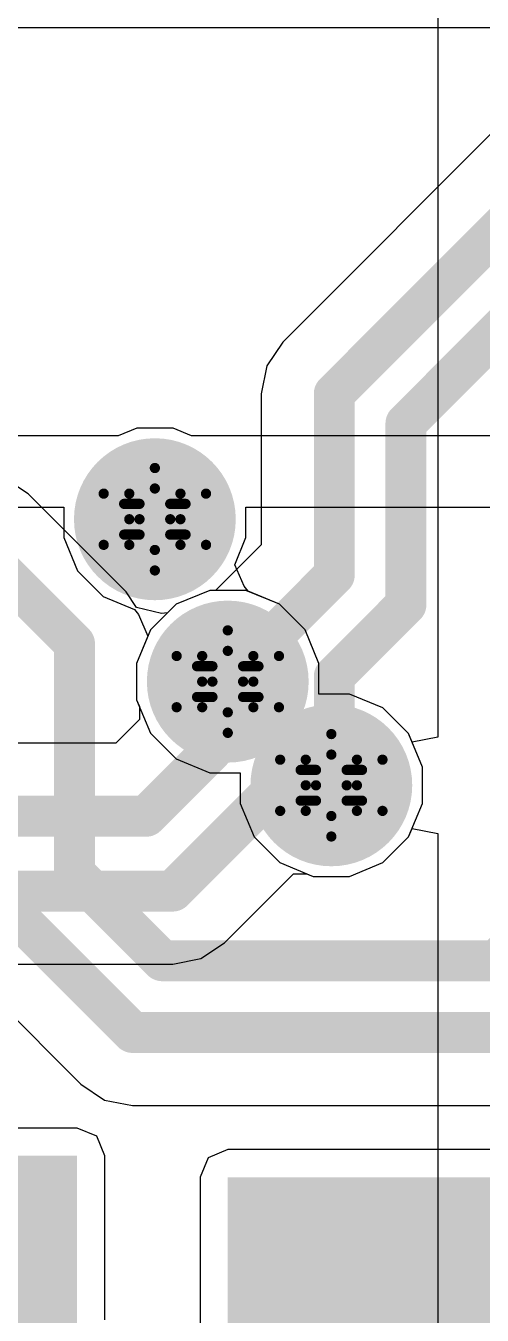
# Model space of a CAD drawing. Header units: inches. Extents: x -2.7 to 10.9, y -2.9 to 7.4.
# Drawn here: x 0.2734 to 0.3626, y -0.6784 to -0.4267 of the extents above; entities that cross this region are included whole.
import ezdxf

# ---------------------------------------------------------------- set-up
doc = ezdxf.new("R2010")
doc.units = ezdxf.units.IN
doc.header["$MEASUREMENT"] = 0
for name, color, linetype in [('Board Outline', 216, 'Continuous'), ('Bottom Layer', 5, 'Continuous'), ('Bottom Solder', 6, 'Continuous'), ('Drill Drawing', 1, 'Continuous'), ('Layer 2', 16, 'Continuous'), ('Layer 3', 76, 'Continuous'), ('Top Layer', 1, 'Continuous'), ('Top Solder', 216, 'Continuous'), ('Via Holes', 16, 'Continuous')]:
    doc.layers.add(name, color=color, linetype=linetype)

msp = doc.modelspace()

# ---------------------------------------------------------------- hatches: boundary and pattern name
at = {"layer": 'Bottom Layer'}
h = msp.add_hatch(color=5, dxfattribs=at)
edge = h.paths.add_edge_path()
edge.add_arc((0.29862, -0.52302), 0.01181, 0, 360)
h = msp.add_hatch(color=5, dxfattribs=at)
edge = h.paths.add_edge_path()
edge.add_arc((0.31287, -0.55472), 0.01181, 0, 360)
h = msp.add_hatch(color=5, dxfattribs=at)
edge = h.paths.add_edge_path()
edge.add_arc((0.33311, -0.57496), 0.01181, 0, 360)
for points in [[(0.04704, -0.7352), (0.28343, -0.7352), (0.28343, -0.64729), (0.04704, -0.64729)], [(0.31287, -0.7555), (0.88819, -0.7555), (0.88819, -0.65149), (0.31287, -0.65149)], [(-0.02435, -0.73663), (0.28343, -0.73663), (0.28343, -0.66571), (-0.02435, -0.66571)]]:
    msp.add_hatch(color=5, dxfattribs=at).paths.add_polyline_path(points)
at = {"layer": 'Bottom Solder'}
h = msp.add_hatch(color=6, dxfattribs=at)
edge = h.paths.add_edge_path()
edge.add_arc((0.29862, -0.52302), 0.01581, 0, 360)
h = msp.add_hatch(color=6, dxfattribs=at)
edge = h.paths.add_edge_path()
edge.add_arc((0.31287, -0.55472), 0.01581, 0, 360)
h = msp.add_hatch(color=6, dxfattribs=at)
edge = h.paths.add_edge_path()
edge.add_arc((0.33311, -0.57496), 0.01581, 0, 360)
at = {"layer": 'Layer 2'}
h = msp.add_hatch(color=16, dxfattribs=at)
edge = h.paths.add_edge_path()
edge.add_arc((0.29862, -0.52302), 0.01181, 0, 360)
h = msp.add_hatch(color=16, dxfattribs=at)
edge = h.paths.add_edge_path()
edge.add_arc((0.31287, -0.55472), 0.01181, 0, 360)
h = msp.add_hatch(color=16, dxfattribs=at)
edge = h.paths.add_edge_path()
edge.add_arc((0.33311, -0.57496), 0.01181, 0, 360)
at = {"layer": 'Layer 3'}
h = msp.add_hatch(color=76, dxfattribs=at)
edge = h.paths.add_edge_path()
edge.add_arc((0.29862, -0.52302), 0.01181, 0, 360)
h = msp.add_hatch(color=76, dxfattribs=at)
edge = h.paths.add_edge_path()
edge.add_arc((0.31287, -0.55472), 0.01181, 0, 360)
h = msp.add_hatch(color=76, dxfattribs=at)
edge = h.paths.add_edge_path()
edge.add_arc((0.33311, -0.57496), 0.01181, 0, 360)
at = {"layer": 'Top Layer'}
h = msp.add_hatch(color=1, dxfattribs=at)
edge = h.paths.add_edge_path()
edge.add_arc((0.29862, -0.52302), 0.01181, 0, 360)
h = msp.add_hatch(color=1, dxfattribs=at)
edge = h.paths.add_edge_path()
edge.add_arc((0.31287, -0.55472), 0.01181, 0, 360)
h = msp.add_hatch(color=1, dxfattribs=at)
edge = h.paths.add_edge_path()
edge.add_arc((0.33311, -0.57496), 0.01181, 0, 360)
at = {"layer": 'Top Solder'}
h = msp.add_hatch(color=216, dxfattribs=at)
edge = h.paths.add_edge_path()
edge.add_arc((0.29862, -0.52302), 0.01581, 0, 360)
h = msp.add_hatch(color=216, dxfattribs=at)
edge = h.paths.add_edge_path()
edge.add_arc((0.31287, -0.55472), 0.01581, 0, 360)
h = msp.add_hatch(color=216, dxfattribs=at)
edge = h.paths.add_edge_path()
edge.add_arc((0.33311, -0.57496), 0.01581, 0, 360)
at = {"layer": 'Via Holes'}
h = msp.add_hatch(color=7, dxfattribs=at)
edge = h.paths.add_edge_path()
edge.add_arc((0.29862, -0.52302), 0.00591, 0, 360)
h = msp.add_hatch(color=7, dxfattribs=at)
edge = h.paths.add_edge_path()
edge.add_arc((0.31287, -0.55472), 0.00591, 0, 360)
h = msp.add_hatch(color=7, dxfattribs=at)
edge = h.paths.add_edge_path()
edge.add_arc((0.33311, -0.57496), 0.00591, 0, 360)

# ---------------------------------------------------------------- linework, layer by layer
at = {"layer": 'Board Outline'}
msp.add_lwpolyline([(2.84412, -0.24125, 0.005, 0.005, -0.741893), (-2.49969, -1.37795, 0.005, 0.005, 0)], format="xyseb", dxfattribs=at)
at = {"layer": 'Bottom Layer'}
for p, q in [((0.15832, -0.42704), (0.53242, -0.42704)), ((0.37511, -0.43691), (0.3236, -0.48842)), ((0.3236, -0.48842), (0.3205, -0.49305)), ((0.3205, -0.49305), (0.31941, -0.49851)), ((0.31941, -0.49851), (0.31941, -0.49851)), ((0.31941, -0.49851), (0.31941, -0.52799)), ((0.27386, -0.51808), (0.26923, -0.51499)), ((0.293, -0.53722), (0.27386, -0.51808)), ((0.31941, -0.52799), (0.31049, -0.53691)), ((0.29505, -0.54028), (0.293, -0.53722)), ((0.293, -0.53722), (0.293, -0.53722)), ((0.30933, -0.53691), (0.30278, -0.53962)), ((0.31049, -0.53691), (0.30933, -0.53691)), ((0.29992, -0.54144), (0.29505, -0.54028)), ((0.30278, -0.53962), (0.30109, -0.54132)), ((0.30109, -0.54132), (0.29992, -0.54144)), ((0.25881, -0.60796), (0.28416, -0.6333)), ((0.28416, -0.6333), (0.28416, -0.6333)), ((0.28416, -0.6333), (0.28879, -0.6364)), ((0.28879, -0.6364), (0.29425, -0.63748)), ((0.29425, -0.63748), (0.29425, -0.63748)), ((0.29425, -0.63748), (0.37108, -0.63748)), ((0.28343, -0.64188), (0.07334, -0.64188)), ((0.28726, -0.64347), (0.28343, -0.64188)), ((0.28885, -0.64729), (0.28726, -0.64347)), ((0.31287, -0.64608), (0.30904, -0.64767)), ((0.79067, -0.64608), (0.31287, -0.64608)), ((0.28885, -0.67932), (0.28885, -0.64729)), ((0.30904, -0.64767), (0.30746, -0.65149)), ((0.30746, -0.65149), (0.30746, -0.68374))]:
    msp.add_line(p, q, dxfattribs=at)
for points in [[(0.33369, -0.49851, 0.008, 0.008, 0), (0.3852, -0.447, 0.008, 0.008, 0)], [(0.34769, -0.50431, 0.008, 0.008, 0), (0.391, -0.461, 0.008, 0.008, 0)], [(0.33369, -0.5339, 0.008, 0.008, 0), (0.33369, -0.49851, 0.008, 0.008, 0)], [(0.34769, -0.5397, 0.008, 0.008, 0), (0.34769, -0.50431, 0.008, 0.008, 0)], [(0.26377, -0.52818, 0.008, 0.008, 0), (0.28291, -0.54731, 0.008, 0.008, 0)], [(0.31287, -0.55472, 0.008, 0.008, 0), (0.33369, -0.5339, 0.008, 0.008, 0)], [(0.33369, -0.5537, 0.008, 0.008, 0), (0.34769, -0.5397, 0.008, 0.008, 0)], [(0.28291, -0.59207, 0.008, 0.008, 0), (0.28291, -0.54731, 0.008, 0.008, 0)], [(0.33369, -0.57438, 0.008, 0.008, 0), (0.33369, -0.5537, 0.008, 0.008, 0)], [(0.33311, -0.57496, 0.008, 0.008, 0), (0.33369, -0.57438, 0.008, 0.008, 0)], [(0.36528, -0.60921, 0.008, 0.008, 0), (0.38421, -0.59028, 0.008, 0.008, 0)], [(0.28291, -0.59207, 0.008, 0.008, 0), (0.30005, -0.60921, 0.008, 0.008, 0)], [(0.26891, -0.59786, 0.008, 0.008, 0), (0.29425, -0.62321, 0.008, 0.008, 0)], [(0.30005, -0.60921, 0.008, 0.008, 0), (0.36528, -0.60921, 0.008, 0.008, 0)], [(0.29425, -0.62321, 0.008, 0.008, 0), (0.37108, -0.62321, 0.008, 0.008, 0)]]:
    msp.add_lwpolyline(points, format="xyseb", dxfattribs=at)
for points in [[(0.33169, -0.49851, 0.004, 0.004, 1), (0.33569, -0.49851, 0.004, 0.004, 1)], [(0.33169, -0.49851, 0.004, 0.004, 1), (0.33569, -0.49851, 0.004, 0.004, 1)], [(0.34569, -0.50431, 0.004, 0.004, 1), (0.34969, -0.50431, 0.004, 0.004, 1)], [(0.34569, -0.50431, 0.004, 0.004, 1), (0.34969, -0.50431, 0.004, 0.004, 1)], [(0.33169, -0.5339, 0.004, 0.004, 1), (0.33569, -0.5339, 0.004, 0.004, 1)], [(0.33169, -0.5339, 0.004, 0.004, 1), (0.33569, -0.5339, 0.004, 0.004, 1)], [(0.34569, -0.5397, 0.004, 0.004, 1), (0.34969, -0.5397, 0.004, 0.004, 1)], [(0.34569, -0.5397, 0.004, 0.004, 1), (0.34969, -0.5397, 0.004, 0.004, 1)], [(0.28091, -0.54731, 0.004, 0.004, 1), (0.28491, -0.54731, 0.004, 0.004, 1)], [(0.28091, -0.54731, 0.004, 0.004, 1), (0.28491, -0.54731, 0.004, 0.004, 1)], [(0.31087, -0.55472, 0.004, 0.004, 1), (0.31487, -0.55472, 0.004, 0.004, 1)], [(0.33169, -0.5537, 0.004, 0.004, 1), (0.33569, -0.5537, 0.004, 0.004, 1)], [(0.33169, -0.5537, 0.004, 0.004, 1), (0.33569, -0.5537, 0.004, 0.004, 1)], [(0.33111, -0.57496, 0.004, 0.004, 1), (0.33511, -0.57496, 0.004, 0.004, 1)], [(0.33169, -0.57438, 0.004, 0.004, 1), (0.33569, -0.57438, 0.004, 0.004, 1)], [(0.33169, -0.57438, 0.004, 0.004, 1), (0.33569, -0.57438, 0.004, 0.004, 1)], [(0.28091, -0.59207, 0.004, 0.004, 1), (0.28491, -0.59207, 0.004, 0.004, 1)], [(0.28091, -0.59207, 0.004, 0.004, 1), (0.28491, -0.59207, 0.004, 0.004, 1)], [(0.29805, -0.60921, 0.004, 0.004, 1), (0.30205, -0.60921, 0.004, 0.004, 1)], [(0.29805, -0.60921, 0.004, 0.004, 1), (0.30205, -0.60921, 0.004, 0.004, 1)], [(0.36328, -0.60921, 0.004, 0.004, 1), (0.36728, -0.60921, 0.004, 0.004, 1)], [(0.36328, -0.60921, 0.004, 0.004, 1), (0.36728, -0.60921, 0.004, 0.004, 1)], [(0.29225, -0.62321, 0.004, 0.004, 1), (0.29625, -0.62321, 0.004, 0.004, 1)], [(0.29225, -0.62321, 0.004, 0.004, 1), (0.29625, -0.62321, 0.004, 0.004, 1)]]:
    msp.add_lwpolyline(points, format="xyseb", close=True, dxfattribs=at)
at = {"layer": 'Drill Drawing'}
for points in [[(0.29362, -0.51802, 0.002, 0.002, 0), (0.29862, -0.51302, 0.002, 0.002, 0)], [(0.29862, -0.51302, 0.002, 0.002, 0), (0.30362, -0.51802, 0.002, 0.002, 0)], [(0.29562, -0.52002, 0.002, 0.002, 0), (0.29862, -0.51702, 0.002, 0.002, 0)], [(0.29862, -0.51702, 0.002, 0.002, 0), (0.30162, -0.52002, 0.002, 0.002, 0)], [(0.28862, -0.51802, 0.002, 0.002, 0), (0.29362, -0.52302, 0.002, 0.002, 0)], [(0.28862, -0.51802, 0.002, 0.002, 0), (0.29362, -0.51802, 0.002, 0.002, 0)], [(0.30362, -0.51802, 0.002, 0.002, 0), (0.30862, -0.51802, 0.002, 0.002, 0)], [(0.30362, -0.52302, 0.002, 0.002, 0), (0.30862, -0.51802, 0.002, 0.002, 0)], [(0.29262, -0.52002, 0.002, 0.002, 0), (0.29562, -0.52302, 0.002, 0.002, 0)], [(0.29262, -0.52002, 0.002, 0.002, 0), (0.29562, -0.52002, 0.002, 0.002, 0)], [(0.30162, -0.52002, 0.002, 0.002, 0), (0.30462, -0.52002, 0.002, 0.002, 0)], [(0.30162, -0.52302, 0.002, 0.002, 0), (0.30462, -0.52002, 0.002, 0.002, 0)], [(0.28862, -0.52802, 0.002, 0.002, 0), (0.29362, -0.52302, 0.002, 0.002, 0)], [(0.29262, -0.52602, 0.002, 0.002, 0), (0.29562, -0.52302, 0.002, 0.002, 0)], [(0.30162, -0.52302, 0.002, 0.002, 0), (0.30462, -0.52602, 0.002, 0.002, 0)], [(0.30362, -0.52302, 0.002, 0.002, 0), (0.30862, -0.52802, 0.002, 0.002, 0)], [(0.29262, -0.52602, 0.002, 0.002, 0), (0.29562, -0.52602, 0.002, 0.002, 0)], [(0.29562, -0.52602, 0.002, 0.002, 0), (0.29862, -0.52902, 0.002, 0.002, 0)], [(0.29862, -0.52902, 0.002, 0.002, 0), (0.30162, -0.52602, 0.002, 0.002, 0)], [(0.30162, -0.52602, 0.002, 0.002, 0), (0.30462, -0.52602, 0.002, 0.002, 0)], [(0.28862, -0.52802, 0.002, 0.002, 0), (0.29362, -0.52802, 0.002, 0.002, 0)], [(0.29362, -0.52802, 0.002, 0.002, 0), (0.29862, -0.53302, 0.002, 0.002, 0)], [(0.29862, -0.53302, 0.002, 0.002, 0), (0.30362, -0.52802, 0.002, 0.002, 0)], [(0.30362, -0.52802, 0.002, 0.002, 0), (0.30862, -0.52802, 0.002, 0.002, 0)], [(0.30787, -0.54972, 0.002, 0.002, 0), (0.31287, -0.54472, 0.002, 0.002, 0)], [(0.31287, -0.54472, 0.002, 0.002, 0), (0.31787, -0.54972, 0.002, 0.002, 0)], [(0.30287, -0.54972, 0.002, 0.002, 0), (0.30787, -0.55472, 0.002, 0.002, 0)], [(0.30287, -0.54972, 0.002, 0.002, 0), (0.30787, -0.54972, 0.002, 0.002, 0)], [(0.30987, -0.55172, 0.002, 0.002, 0), (0.31287, -0.54872, 0.002, 0.002, 0)], [(0.31287, -0.54872, 0.002, 0.002, 0), (0.31587, -0.55172, 0.002, 0.002, 0)], [(0.31787, -0.54972, 0.002, 0.002, 0), (0.32287, -0.54972, 0.002, 0.002, 0)], [(0.31787, -0.55472, 0.002, 0.002, 0), (0.32287, -0.54972, 0.002, 0.002, 0)], [(0.30687, -0.55172, 0.002, 0.002, 0), (0.30987, -0.55472, 0.002, 0.002, 0)], [(0.30687, -0.55172, 0.002, 0.002, 0), (0.30987, -0.55172, 0.002, 0.002, 0)], [(0.31587, -0.55172, 0.002, 0.002, 0), (0.31887, -0.55172, 0.002, 0.002, 0)], [(0.31587, -0.55472, 0.002, 0.002, 0), (0.31887, -0.55172, 0.002, 0.002, 0)], [(0.30287, -0.55972, 0.002, 0.002, 0), (0.30787, -0.55472, 0.002, 0.002, 0)], [(0.30687, -0.55772, 0.002, 0.002, 0), (0.30987, -0.55472, 0.002, 0.002, 0)], [(0.31587, -0.55472, 0.002, 0.002, 0), (0.31887, -0.55772, 0.002, 0.002, 0)], [(0.31787, -0.55472, 0.002, 0.002, 0), (0.32287, -0.55972, 0.002, 0.002, 0)], [(0.30287, -0.55972, 0.002, 0.002, 0), (0.30787, -0.55972, 0.002, 0.002, 0)], [(0.30687, -0.55772, 0.002, 0.002, 0), (0.30987, -0.55772, 0.002, 0.002, 0)], [(0.30787, -0.55972, 0.002, 0.002, 0), (0.31287, -0.56472, 0.002, 0.002, 0)], [(0.30987, -0.55772, 0.002, 0.002, 0), (0.31287, -0.56072, 0.002, 0.002, 0)], [(0.31287, -0.56072, 0.002, 0.002, 0), (0.31587, -0.55772, 0.002, 0.002, 0)], [(0.31287, -0.56472, 0.002, 0.002, 0), (0.31787, -0.55972, 0.002, 0.002, 0)], [(0.31587, -0.55772, 0.002, 0.002, 0), (0.31887, -0.55772, 0.002, 0.002, 0)], [(0.31787, -0.55972, 0.002, 0.002, 0), (0.32287, -0.55972, 0.002, 0.002, 0)], [(0.32811, -0.56996, 0.002, 0.002, 0), (0.33311, -0.56496, 0.002, 0.002, 0)], [(0.33311, -0.56496, 0.002, 0.002, 0), (0.33811, -0.56996, 0.002, 0.002, 0)], [(0.33011, -0.57196, 0.002, 0.002, 0), (0.33311, -0.56896, 0.002, 0.002, 0)], [(0.33311, -0.56896, 0.002, 0.002, 0), (0.33611, -0.57196, 0.002, 0.002, 0)], [(0.32311, -0.56996, 0.002, 0.002, 0), (0.32811, -0.57496, 0.002, 0.002, 0)], [(0.32311, -0.56996, 0.002, 0.002, 0), (0.32811, -0.56996, 0.002, 0.002, 0)], [(0.32711, -0.57196, 0.002, 0.002, 0), (0.33011, -0.57496, 0.002, 0.002, 0)], [(0.32711, -0.57196, 0.002, 0.002, 0), (0.33011, -0.57196, 0.002, 0.002, 0)], [(0.33611, -0.57196, 0.002, 0.002, 0), (0.33911, -0.57196, 0.002, 0.002, 0)], [(0.33611, -0.57496, 0.002, 0.002, 0), (0.33911, -0.57196, 0.002, 0.002, 0)], [(0.33811, -0.56996, 0.002, 0.002, 0), (0.34311, -0.56996, 0.002, 0.002, 0)], [(0.33811, -0.57496, 0.002, 0.002, 0), (0.34311, -0.56996, 0.002, 0.002, 0)], [(0.32311, -0.57996, 0.002, 0.002, 0), (0.32811, -0.57496, 0.002, 0.002, 0)], [(0.32711, -0.57796, 0.002, 0.002, 0), (0.33011, -0.57496, 0.002, 0.002, 0)], [(0.33611, -0.57496, 0.002, 0.002, 0), (0.33911, -0.57796, 0.002, 0.002, 0)], [(0.33811, -0.57496, 0.002, 0.002, 0), (0.34311, -0.57996, 0.002, 0.002, 0)], [(0.32311, -0.57996, 0.002, 0.002, 0), (0.32811, -0.57996, 0.002, 0.002, 0)], [(0.32711, -0.57796, 0.002, 0.002, 0), (0.33011, -0.57796, 0.002, 0.002, 0)], [(0.32811, -0.57996, 0.002, 0.002, 0), (0.33311, -0.58496, 0.002, 0.002, 0)], [(0.33011, -0.57796, 0.002, 0.002, 0), (0.33311, -0.58096, 0.002, 0.002, 0)], [(0.33311, -0.58096, 0.002, 0.002, 0), (0.33611, -0.57796, 0.002, 0.002, 0)], [(0.33311, -0.58496, 0.002, 0.002, 0), (0.33811, -0.57996, 0.002, 0.002, 0)], [(0.33611, -0.57796, 0.002, 0.002, 0), (0.33911, -0.57796, 0.002, 0.002, 0)], [(0.33811, -0.57996, 0.002, 0.002, 0), (0.34311, -0.57996, 0.002, 0.002, 0)]]:
    msp.add_lwpolyline(points, format="xyseb", dxfattribs=at)
for points in [[(0.29812, -0.51302, 0.001, 0.001, 1), (0.29912, -0.51302, 0.001, 0.001, 1)], [(0.29812, -0.51302, 0.001, 0.001, 1), (0.29912, -0.51302, 0.001, 0.001, 1)], [(0.29812, -0.51702, 0.001, 0.001, 1), (0.29912, -0.51702, 0.001, 0.001, 1)], [(0.29812, -0.51702, 0.001, 0.001, 1), (0.29912, -0.51702, 0.001, 0.001, 1)], [(0.28812, -0.51802, 0.001, 0.001, 1), (0.28912, -0.51802, 0.001, 0.001, 1)], [(0.28812, -0.51802, 0.001, 0.001, 1), (0.28912, -0.51802, 0.001, 0.001, 1)], [(0.29312, -0.51802, 0.001, 0.001, 1), (0.29412, -0.51802, 0.001, 0.001, 1)], [(0.29312, -0.51802, 0.001, 0.001, 1), (0.29412, -0.51802, 0.001, 0.001, 1)], [(0.30312, -0.51802, 0.001, 0.001, 1), (0.30412, -0.51802, 0.001, 0.001, 1)], [(0.30312, -0.51802, 0.001, 0.001, 1), (0.30412, -0.51802, 0.001, 0.001, 1)], [(0.30812, -0.51802, 0.001, 0.001, 1), (0.30912, -0.51802, 0.001, 0.001, 1)], [(0.30812, -0.51802, 0.001, 0.001, 1), (0.30912, -0.51802, 0.001, 0.001, 1)], [(0.29212, -0.52002, 0.001, 0.001, 1), (0.29312, -0.52002, 0.001, 0.001, 1)], [(0.29212, -0.52002, 0.001, 0.001, 1), (0.29312, -0.52002, 0.001, 0.001, 1)], [(0.29512, -0.52002, 0.001, 0.001, 1), (0.29612, -0.52002, 0.001, 0.001, 1)], [(0.29512, -0.52002, 0.001, 0.001, 1), (0.29612, -0.52002, 0.001, 0.001, 1)], [(0.30112, -0.52002, 0.001, 0.001, 1), (0.30212, -0.52002, 0.001, 0.001, 1)], [(0.30112, -0.52002, 0.001, 0.001, 1), (0.30212, -0.52002, 0.001, 0.001, 1)], [(0.30412, -0.52002, 0.001, 0.001, 1), (0.30512, -0.52002, 0.001, 0.001, 1)], [(0.30412, -0.52002, 0.001, 0.001, 1), (0.30512, -0.52002, 0.001, 0.001, 1)], [(0.29312, -0.52302, 0.001, 0.001, 1), (0.29412, -0.52302, 0.001, 0.001, 1)], [(0.29312, -0.52302, 0.001, 0.001, 1), (0.29412, -0.52302, 0.001, 0.001, 1)], [(0.29512, -0.52302, 0.001, 0.001, 1), (0.29612, -0.52302, 0.001, 0.001, 1)], [(0.29512, -0.52302, 0.001, 0.001, 1), (0.29612, -0.52302, 0.001, 0.001, 1)], [(0.30112, -0.52302, 0.001, 0.001, 1), (0.30212, -0.52302, 0.001, 0.001, 1)], [(0.30112, -0.52302, 0.001, 0.001, 1), (0.30212, -0.52302, 0.001, 0.001, 1)], [(0.30312, -0.52302, 0.001, 0.001, 1), (0.30412, -0.52302, 0.001, 0.001, 1)], [(0.30312, -0.52302, 0.001, 0.001, 1), (0.30412, -0.52302, 0.001, 0.001, 1)], [(0.29212, -0.52602, 0.001, 0.001, 1), (0.29312, -0.52602, 0.001, 0.001, 1)], [(0.29212, -0.52602, 0.001, 0.001, 1), (0.29312, -0.52602, 0.001, 0.001, 1)], [(0.29512, -0.52602, 0.001, 0.001, 1), (0.29612, -0.52602, 0.001, 0.001, 1)], [(0.29512, -0.52602, 0.001, 0.001, 1), (0.29612, -0.52602, 0.001, 0.001, 1)], [(0.30112, -0.52602, 0.001, 0.001, 1), (0.30212, -0.52602, 0.001, 0.001, 1)], [(0.30112, -0.52602, 0.001, 0.001, 1), (0.30212, -0.52602, 0.001, 0.001, 1)], [(0.30412, -0.52602, 0.001, 0.001, 1), (0.30512, -0.52602, 0.001, 0.001, 1)], [(0.30412, -0.52602, 0.001, 0.001, 1), (0.30512, -0.52602, 0.001, 0.001, 1)], [(0.28812, -0.52802, 0.001, 0.001, 1), (0.28912, -0.52802, 0.001, 0.001, 1)], [(0.28812, -0.52802, 0.001, 0.001, 1), (0.28912, -0.52802, 0.001, 0.001, 1)], [(0.29312, -0.52802, 0.001, 0.001, 1), (0.29412, -0.52802, 0.001, 0.001, 1)], [(0.29312, -0.52802, 0.001, 0.001, 1), (0.29412, -0.52802, 0.001, 0.001, 1)], [(0.29812, -0.52902, 0.001, 0.001, 1), (0.29912, -0.52902, 0.001, 0.001, 1)], [(0.29812, -0.52902, 0.001, 0.001, 1), (0.29912, -0.52902, 0.001, 0.001, 1)], [(0.30312, -0.52802, 0.001, 0.001, 1), (0.30412, -0.52802, 0.001, 0.001, 1)], [(0.30312, -0.52802, 0.001, 0.001, 1), (0.30412, -0.52802, 0.001, 0.001, 1)], [(0.30812, -0.52802, 0.001, 0.001, 1), (0.30912, -0.52802, 0.001, 0.001, 1)], [(0.30812, -0.52802, 0.001, 0.001, 1), (0.30912, -0.52802, 0.001, 0.001, 1)], [(0.29812, -0.53302, 0.001, 0.001, 1), (0.29912, -0.53302, 0.001, 0.001, 1)], [(0.29812, -0.53302, 0.001, 0.001, 1), (0.29912, -0.53302, 0.001, 0.001, 1)], [(0.31237, -0.54472, 0.001, 0.001, 1), (0.31337, -0.54472, 0.001, 0.001, 1)], [(0.31237, -0.54472, 0.001, 0.001, 1), (0.31337, -0.54472, 0.001, 0.001, 1)], [(0.30237, -0.54972, 0.001, 0.001, 1), (0.30337, -0.54972, 0.001, 0.001, 1)], [(0.30237, -0.54972, 0.001, 0.001, 1), (0.30337, -0.54972, 0.001, 0.001, 1)], [(0.30737, -0.54972, 0.001, 0.001, 1), (0.30837, -0.54972, 0.001, 0.001, 1)], [(0.30737, -0.54972, 0.001, 0.001, 1), (0.30837, -0.54972, 0.001, 0.001, 1)], [(0.31237, -0.54872, 0.001, 0.001, 1), (0.31337, -0.54872, 0.001, 0.001, 1)], [(0.31237, -0.54872, 0.001, 0.001, 1), (0.31337, -0.54872, 0.001, 0.001, 1)], [(0.31737, -0.54972, 0.001, 0.001, 1), (0.31837, -0.54972, 0.001, 0.001, 1)], [(0.31737, -0.54972, 0.001, 0.001, 1), (0.31837, -0.54972, 0.001, 0.001, 1)], [(0.32237, -0.54972, 0.001, 0.001, 1), (0.32337, -0.54972, 0.001, 0.001, 1)], [(0.32237, -0.54972, 0.001, 0.001, 1), (0.32337, -0.54972, 0.001, 0.001, 1)], [(0.30637, -0.55172, 0.001, 0.001, 1), (0.30737, -0.55172, 0.001, 0.001, 1)], [(0.30637, -0.55172, 0.001, 0.001, 1), (0.30737, -0.55172, 0.001, 0.001, 1)], [(0.30937, -0.55172, 0.001, 0.001, 1), (0.31037, -0.55172, 0.001, 0.001, 1)], [(0.30937, -0.55172, 0.001, 0.001, 1), (0.31037, -0.55172, 0.001, 0.001, 1)], [(0.31537, -0.55172, 0.001, 0.001, 1), (0.31637, -0.55172, 0.001, 0.001, 1)], [(0.31537, -0.55172, 0.001, 0.001, 1), (0.31637, -0.55172, 0.001, 0.001, 1)], [(0.31837, -0.55172, 0.001, 0.001, 1), (0.31937, -0.55172, 0.001, 0.001, 1)], [(0.31837, -0.55172, 0.001, 0.001, 1), (0.31937, -0.55172, 0.001, 0.001, 1)], [(0.30737, -0.55472, 0.001, 0.001, 1), (0.30837, -0.55472, 0.001, 0.001, 1)], [(0.30737, -0.55472, 0.001, 0.001, 1), (0.30837, -0.55472, 0.001, 0.001, 1)], [(0.30937, -0.55472, 0.001, 0.001, 1), (0.31037, -0.55472, 0.001, 0.001, 1)], [(0.30937, -0.55472, 0.001, 0.001, 1), (0.31037, -0.55472, 0.001, 0.001, 1)], [(0.31537, -0.55472, 0.001, 0.001, 1), (0.31637, -0.55472, 0.001, 0.001, 1)], [(0.31537, -0.55472, 0.001, 0.001, 1), (0.31637, -0.55472, 0.001, 0.001, 1)], [(0.31737, -0.55472, 0.001, 0.001, 1), (0.31837, -0.55472, 0.001, 0.001, 1)], [(0.31737, -0.55472, 0.001, 0.001, 1), (0.31837, -0.55472, 0.001, 0.001, 1)], [(0.30237, -0.55972, 0.001, 0.001, 1), (0.30337, -0.55972, 0.001, 0.001, 1)], [(0.30237, -0.55972, 0.001, 0.001, 1), (0.30337, -0.55972, 0.001, 0.001, 1)], [(0.30637, -0.55772, 0.001, 0.001, 1), (0.30737, -0.55772, 0.001, 0.001, 1)], [(0.30637, -0.55772, 0.001, 0.001, 1), (0.30737, -0.55772, 0.001, 0.001, 1)], [(0.30737, -0.55972, 0.001, 0.001, 1), (0.30837, -0.55972, 0.001, 0.001, 1)], [(0.30737, -0.55972, 0.001, 0.001, 1), (0.30837, -0.55972, 0.001, 0.001, 1)], [(0.30937, -0.55772, 0.001, 0.001, 1), (0.31037, -0.55772, 0.001, 0.001, 1)], [(0.30937, -0.55772, 0.001, 0.001, 1), (0.31037, -0.55772, 0.001, 0.001, 1)], [(0.31537, -0.55772, 0.001, 0.001, 1), (0.31637, -0.55772, 0.001, 0.001, 1)], [(0.31537, -0.55772, 0.001, 0.001, 1), (0.31637, -0.55772, 0.001, 0.001, 1)], [(0.31737, -0.55972, 0.001, 0.001, 1), (0.31837, -0.55972, 0.001, 0.001, 1)], [(0.31737, -0.55972, 0.001, 0.001, 1), (0.31837, -0.55972, 0.001, 0.001, 1)], [(0.31837, -0.55772, 0.001, 0.001, 1), (0.31937, -0.55772, 0.001, 0.001, 1)], [(0.31837, -0.55772, 0.001, 0.001, 1), (0.31937, -0.55772, 0.001, 0.001, 1)], [(0.32237, -0.55972, 0.001, 0.001, 1), (0.32337, -0.55972, 0.001, 0.001, 1)], [(0.32237, -0.55972, 0.001, 0.001, 1), (0.32337, -0.55972, 0.001, 0.001, 1)], [(0.31237, -0.56072, 0.001, 0.001, 1), (0.31337, -0.56072, 0.001, 0.001, 1)], [(0.31237, -0.56072, 0.001, 0.001, 1), (0.31337, -0.56072, 0.001, 0.001, 1)], [(0.31237, -0.56472, 0.001, 0.001, 1), (0.31337, -0.56472, 0.001, 0.001, 1)], [(0.31237, -0.56472, 0.001, 0.001, 1), (0.31337, -0.56472, 0.001, 0.001, 1)], [(0.33261, -0.56496, 0.001, 0.001, 1), (0.33361, -0.56496, 0.001, 0.001, 1)], [(0.33261, -0.56496, 0.001, 0.001, 1), (0.33361, -0.56496, 0.001, 0.001, 1)], [(0.33261, -0.56896, 0.001, 0.001, 1), (0.33361, -0.56896, 0.001, 0.001, 1)], [(0.33261, -0.56896, 0.001, 0.001, 1), (0.33361, -0.56896, 0.001, 0.001, 1)], [(0.32261, -0.56996, 0.001, 0.001, 1), (0.32361, -0.56996, 0.001, 0.001, 1)], [(0.32261, -0.56996, 0.001, 0.001, 1), (0.32361, -0.56996, 0.001, 0.001, 1)], [(0.32661, -0.57196, 0.001, 0.001, 1), (0.32761, -0.57196, 0.001, 0.001, 1)], [(0.32661, -0.57196, 0.001, 0.001, 1), (0.32761, -0.57196, 0.001, 0.001, 1)], [(0.32761, -0.56996, 0.001, 0.001, 1), (0.32861, -0.56996, 0.001, 0.001, 1)], [(0.32761, -0.56996, 0.001, 0.001, 1), (0.32861, -0.56996, 0.001, 0.001, 1)], [(0.32961, -0.57196, 0.001, 0.001, 1), (0.33061, -0.57196, 0.001, 0.001, 1)], [(0.32961, -0.57196, 0.001, 0.001, 1), (0.33061, -0.57196, 0.001, 0.001, 1)], [(0.33561, -0.57196, 0.001, 0.001, 1), (0.33661, -0.57196, 0.001, 0.001, 1)], [(0.33561, -0.57196, 0.001, 0.001, 1), (0.33661, -0.57196, 0.001, 0.001, 1)], [(0.33761, -0.56996, 0.001, 0.001, 1), (0.33861, -0.56996, 0.001, 0.001, 1)], [(0.33761, -0.56996, 0.001, 0.001, 1), (0.33861, -0.56996, 0.001, 0.001, 1)], [(0.33861, -0.57196, 0.001, 0.001, 1), (0.33961, -0.57196, 0.001, 0.001, 1)], [(0.33861, -0.57196, 0.001, 0.001, 1), (0.33961, -0.57196, 0.001, 0.001, 1)], [(0.34261, -0.56996, 0.001, 0.001, 1), (0.34361, -0.56996, 0.001, 0.001, 1)], [(0.34261, -0.56996, 0.001, 0.001, 1), (0.34361, -0.56996, 0.001, 0.001, 1)], [(0.32761, -0.57496, 0.001, 0.001, 1), (0.32861, -0.57496, 0.001, 0.001, 1)], [(0.32761, -0.57496, 0.001, 0.001, 1), (0.32861, -0.57496, 0.001, 0.001, 1)], [(0.32961, -0.57496, 0.001, 0.001, 1), (0.33061, -0.57496, 0.001, 0.001, 1)], [(0.32961, -0.57496, 0.001, 0.001, 1), (0.33061, -0.57496, 0.001, 0.001, 1)], [(0.33561, -0.57496, 0.001, 0.001, 1), (0.33661, -0.57496, 0.001, 0.001, 1)], [(0.33561, -0.57496, 0.001, 0.001, 1), (0.33661, -0.57496, 0.001, 0.001, 1)], [(0.33761, -0.57496, 0.001, 0.001, 1), (0.33861, -0.57496, 0.001, 0.001, 1)], [(0.33761, -0.57496, 0.001, 0.001, 1), (0.33861, -0.57496, 0.001, 0.001, 1)], [(0.32261, -0.57996, 0.001, 0.001, 1), (0.32361, -0.57996, 0.001, 0.001, 1)], [(0.32261, -0.57996, 0.001, 0.001, 1), (0.32361, -0.57996, 0.001, 0.001, 1)], [(0.32661, -0.57796, 0.001, 0.001, 1), (0.32761, -0.57796, 0.001, 0.001, 1)], [(0.32661, -0.57796, 0.001, 0.001, 1), (0.32761, -0.57796, 0.001, 0.001, 1)], [(0.32761, -0.57996, 0.001, 0.001, 1), (0.32861, -0.57996, 0.001, 0.001, 1)], [(0.32761, -0.57996, 0.001, 0.001, 1), (0.32861, -0.57996, 0.001, 0.001, 1)], [(0.32961, -0.57796, 0.001, 0.001, 1), (0.33061, -0.57796, 0.001, 0.001, 1)], [(0.32961, -0.57796, 0.001, 0.001, 1), (0.33061, -0.57796, 0.001, 0.001, 1)], [(0.33561, -0.57796, 0.001, 0.001, 1), (0.33661, -0.57796, 0.001, 0.001, 1)], [(0.33561, -0.57796, 0.001, 0.001, 1), (0.33661, -0.57796, 0.001, 0.001, 1)], [(0.33761, -0.57996, 0.001, 0.001, 1), (0.33861, -0.57996, 0.001, 0.001, 1)], [(0.33761, -0.57996, 0.001, 0.001, 1), (0.33861, -0.57996, 0.001, 0.001, 1)], [(0.33861, -0.57796, 0.001, 0.001, 1), (0.33961, -0.57796, 0.001, 0.001, 1)], [(0.33861, -0.57796, 0.001, 0.001, 1), (0.33961, -0.57796, 0.001, 0.001, 1)], [(0.34261, -0.57996, 0.001, 0.001, 1), (0.34361, -0.57996, 0.001, 0.001, 1)], [(0.34261, -0.57996, 0.001, 0.001, 1), (0.34361, -0.57996, 0.001, 0.001, 1)], [(0.33261, -0.58096, 0.001, 0.001, 1), (0.33361, -0.58096, 0.001, 0.001, 1)], [(0.33261, -0.58096, 0.001, 0.001, 1), (0.33361, -0.58096, 0.001, 0.001, 1)], [(0.33261, -0.58496, 0.001, 0.001, 1), (0.33361, -0.58496, 0.001, 0.001, 1)], [(0.33261, -0.58496, 0.001, 0.001, 1), (0.33361, -0.58496, 0.001, 0.001, 1)]]:
    msp.add_lwpolyline(points, format="xyseb", close=True, dxfattribs=at)
at = {"layer": 'Layer 2'}
for p, q in [((0.3539, -0.35388), (0.3539, -0.56554)), ((0.30933, -0.53691), (0.30278, -0.53962)), ((0.31641, -0.53691), (0.30933, -0.53691)), ((0.32296, -0.53962), (0.31641, -0.53691)), ((0.30278, -0.53962), (0.29777, -0.54463)), ((0.32797, -0.54463), (0.32296, -0.53962)), ((0.29777, -0.54463), (0.29506, -0.55118)), ((0.33068, -0.55118), (0.32797, -0.54463)), ((0.29506, -0.55118), (0.29506, -0.55827)), ((0.33068, -0.55715), (0.33068, -0.55118)), ((0.29506, -0.55827), (0.29777, -0.56481)), ((0.33665, -0.55715), (0.33068, -0.55715)), ((0.3432, -0.55986), (0.33665, -0.55715)), ((0.34821, -0.56487), (0.3432, -0.55986)), ((0.29777, -0.56481), (0.30278, -0.56982)), ((0.3489, -0.56653), (0.34821, -0.56487)), ((0.3539, -0.56554), (0.3489, -0.56653)), ((0.30278, -0.56982), (0.30933, -0.57253)), ((0.30933, -0.57253), (0.3153, -0.57253)), ((0.3153, -0.57253), (0.3153, -0.5785)), ((0.3153, -0.5785), (0.31801, -0.58505)), ((0.34821, -0.58505), (0.3489, -0.58339)), ((0.3489, -0.58339), (0.3539, -0.58439)), ((0.31801, -0.58505), (0.32302, -0.59006)), ((0.3432, -0.59006), (0.34821, -0.58505)), ((0.3539, -0.58439), (0.3539, -1.04599)), ((0.32302, -0.59006), (0.32957, -0.59277)), ((0.33665, -0.59277), (0.3432, -0.59006)), ((0.32957, -0.59277), (0.33665, -0.59277))]:
    msp.add_line(p, q, dxfattribs=at)
at = {"layer": 'Layer 3'}
for p, q in [((0.29508, -0.50521), (0.29144, -0.50672)), ((0.30217, -0.50521), (0.29508, -0.50521)), ((0.3058, -0.50672), (0.30217, -0.50521)), ((0.29144, -0.50672), (0.17256, -0.50672)), ((0.616, -0.50672), (0.3058, -0.50672)), ((0.20869, -0.52064), (0.28081, -0.52064)), ((0.28081, -0.52064), (0.28081, -0.52657)), ((0.31643, -0.52657), (0.31643, -0.52064)), ((0.31643, -0.52064), (0.416, -0.52064)), ((0.28081, -0.52657), (0.28352, -0.53311)), ((0.31422, -0.53191), (0.31643, -0.52657)), ((0.28352, -0.53311), (0.28853, -0.53812)), ((0.31606, -0.5361), (0.31422, -0.53191)), ((0.31683, -0.53708), (0.31606, -0.5361)), ((0.28853, -0.53812), (0.29467, -0.54067)), ((0.32296, -0.53962), (0.31683, -0.53708)), ((0.29467, -0.54067), (0.29544, -0.54165)), ((0.32797, -0.54463), (0.32296, -0.53962)), ((0.29544, -0.54165), (0.29727, -0.54584)), ((0.29727, -0.54584), (0.29506, -0.55118)), ((0.33068, -0.55118), (0.32797, -0.54463)), ((0.29506, -0.55118), (0.29506, -0.55827)), ((0.33068, -0.55715), (0.33068, -0.55118)), ((0.29506, -0.55827), (0.29777, -0.56481)), ((0.33665, -0.55715), (0.33068, -0.55715)), ((0.3432, -0.55986), (0.33665, -0.55715)), ((0.34821, -0.56487), (0.3432, -0.55986)), ((0.29777, -0.56481), (0.30278, -0.56982)), ((0.35092, -0.57142), (0.34821, -0.56487)), ((0.30278, -0.56982), (0.30933, -0.57253)), ((0.30933, -0.57253), (0.3153, -0.57253)), ((0.3153, -0.57253), (0.3153, -0.5785)), ((0.35092, -0.5785), (0.35092, -0.57142)), ((0.3153, -0.5785), (0.31801, -0.58505)), ((0.34821, -0.58505), (0.35092, -0.5785)), ((0.31801, -0.58505), (0.32302, -0.59006)), ((0.3432, -0.59006), (0.34821, -0.58505)), ((0.32302, -0.59006), (0.32957, -0.59277)), ((0.33665, -0.59277), (0.3432, -0.59006)), ((0.32957, -0.59277), (0.33665, -0.59277))]:
    msp.add_line(p, q, dxfattribs=at)
at = {"layer": 'Top Layer'}
for p, q in [((0.30933, -0.53691), (0.30278, -0.53962)), ((0.31641, -0.53691), (0.30933, -0.53691)), ((0.32296, -0.53962), (0.31641, -0.53691)), ((0.30278, -0.53962), (0.29777, -0.54463)), ((0.32797, -0.54463), (0.32296, -0.53962)), ((0.29777, -0.54463), (0.29506, -0.55118)), ((0.33068, -0.55118), (0.32797, -0.54463)), ((0.29506, -0.55118), (0.29506, -0.55827)), ((0.33068, -0.55715), (0.33068, -0.55118)), ((0.29506, -0.55827), (0.29561, -0.55959)), ((0.33665, -0.55715), (0.33068, -0.55715)), ((0.3432, -0.55986), (0.33665, -0.55715)), ((0.29561, -0.55959), (0.29561, -0.56214)), ((0.34821, -0.56487), (0.3432, -0.55986)), ((0.29561, -0.56214), (0.29102, -0.56673)), ((0.35092, -0.57142), (0.34821, -0.56487)), ((0.29102, -0.56673), (0.25839, -0.56673)), ((0.35092, -0.5785), (0.35092, -0.57142)), ((0.34821, -0.58505), (0.35092, -0.5785)), ((0.3432, -0.59006), (0.34821, -0.58505)), ((0.33665, -0.59277), (0.3432, -0.59006)), ((0.31221, -0.60571), (0.32569, -0.59223)), ((0.32569, -0.59223), (0.32824, -0.59223)), ((0.32824, -0.59223), (0.32957, -0.59277)), ((0.32957, -0.59277), (0.33665, -0.59277)), ((0.30758, -0.6088), (0.31221, -0.60571)), ((0.30212, -0.60989), (0.30758, -0.6088)), ((0.20882, -0.60989), (0.30212, -0.60989)), ((0.30212, -0.60989), (0.30212, -0.60989))]:
    msp.add_line(p, q, dxfattribs=at)
for points in [[(0.30988, -0.55771, 0.008, 0.008, 0), (0.31287, -0.55472, 0.008, 0.008, 0)], [(0.30988, -0.56805, 0.008, 0.008, 0), (0.30988, -0.55771, 0.008, 0.008, 0)], [(0.29693, -0.581, 0.008, 0.008, 0), (0.30988, -0.56805, 0.008, 0.008, 0)], [(0.33012, -0.57795, 0.008, 0.008, 0), (0.33311, -0.57496, 0.008, 0.008, 0)], [(0.30212, -0.59561, 0.008, 0.008, 0), (0.31978, -0.57795, 0.008, 0.008, 0)], [(0.31978, -0.57795, 0.008, 0.008, 0), (0.33012, -0.57795, 0.008, 0.008, 0)], [(0.24678, -0.581, 0.008, 0.008, 0), (0.29693, -0.581, 0.008, 0.008, 0)], [(0.2029, -0.59561, 0.008, 0.008, 0), (0.30212, -0.59561, 0.008, 0.008, 0)]]:
    msp.add_lwpolyline(points, format="xyseb", dxfattribs=at)
for points in [[(0.31087, -0.55472, 0.004, 0.004, 1), (0.31487, -0.55472, 0.004, 0.004, 1)], [(0.30788, -0.55771, 0.004, 0.004, 1), (0.31188, -0.55771, 0.004, 0.004, 1)], [(0.30788, -0.55771, 0.004, 0.004, 1), (0.31188, -0.55771, 0.004, 0.004, 1)], [(0.30788, -0.56805, 0.004, 0.004, 1), (0.31188, -0.56805, 0.004, 0.004, 1)], [(0.30788, -0.56805, 0.004, 0.004, 1), (0.31188, -0.56805, 0.004, 0.004, 1)], [(0.33111, -0.57496, 0.004, 0.004, 1), (0.33511, -0.57496, 0.004, 0.004, 1)], [(0.31778, -0.57795, 0.004, 0.004, 1), (0.32178, -0.57795, 0.004, 0.004, 1)], [(0.31778, -0.57795, 0.004, 0.004, 1), (0.32178, -0.57795, 0.004, 0.004, 1)], [(0.32812, -0.57795, 0.004, 0.004, 1), (0.33212, -0.57795, 0.004, 0.004, 1)], [(0.32812, -0.57795, 0.004, 0.004, 1), (0.33212, -0.57795, 0.004, 0.004, 1)], [(0.29493, -0.581, 0.004, 0.004, 1), (0.29893, -0.581, 0.004, 0.004, 1)], [(0.29493, -0.581, 0.004, 0.004, 1), (0.29893, -0.581, 0.004, 0.004, 1)], [(0.30012, -0.59561, 0.004, 0.004, 1), (0.30412, -0.59561, 0.004, 0.004, 1)], [(0.30012, -0.59561, 0.004, 0.004, 1), (0.30412, -0.59561, 0.004, 0.004, 1)]]:
    msp.add_lwpolyline(points, format="xyseb", close=True, dxfattribs=at)

doc.saveas('drawing.dxf')
